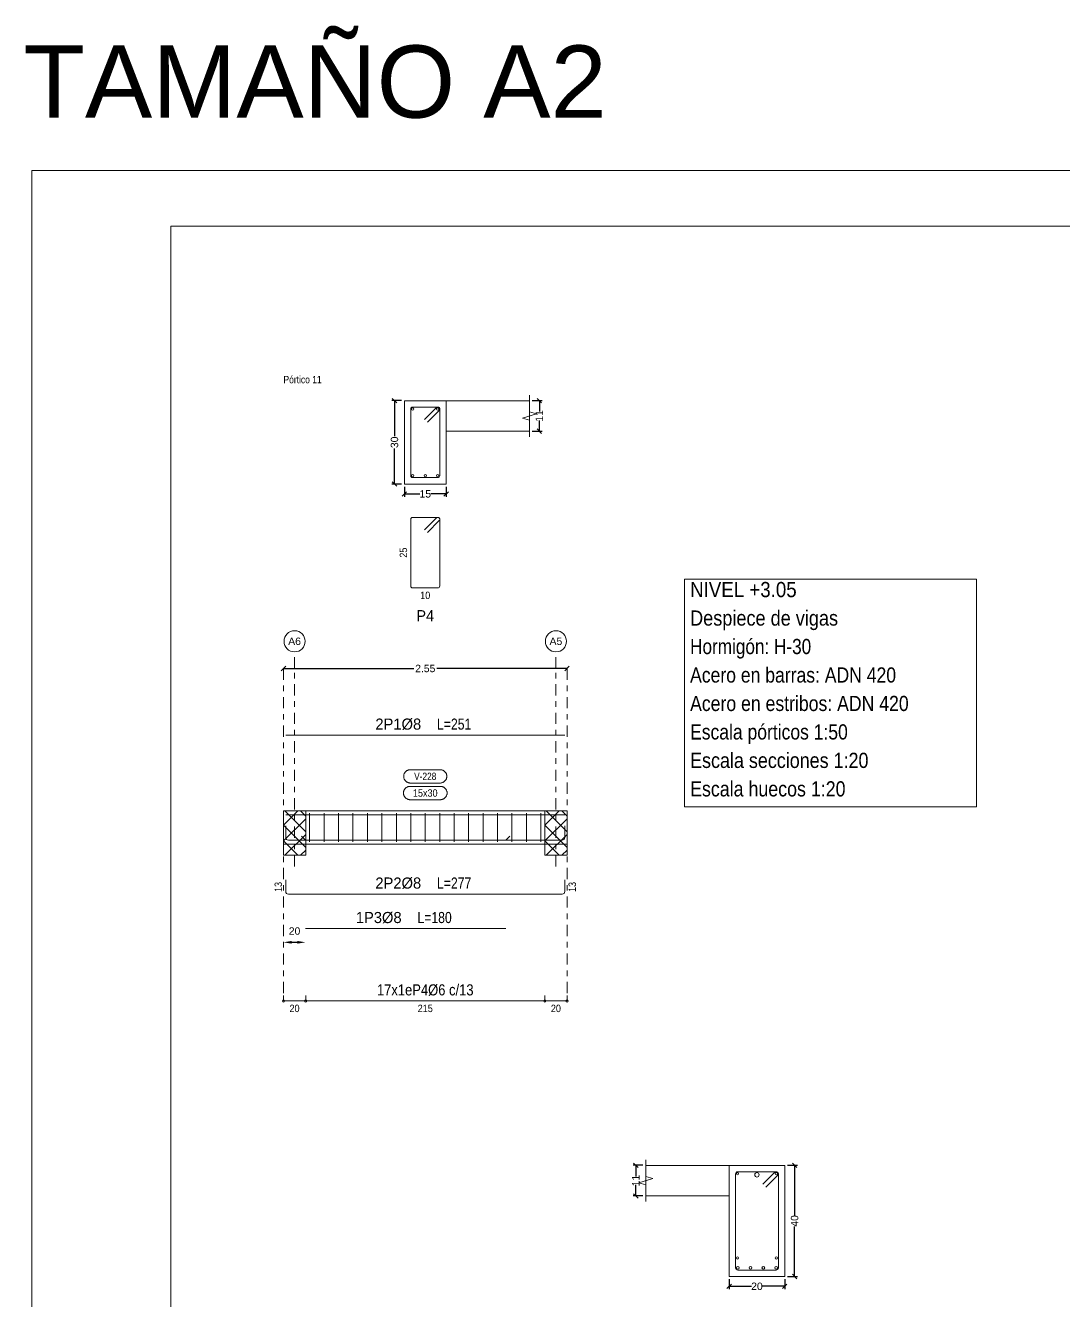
# Model space of a CAD drawing. Header units: millimetres. Extents: x 0 to 190, y -70 to 53.
# Drawn here: x 0.16 to 18.83, y -48.27 to -25.33 of the extents above; entities that cross this region are included whole.
import ezdxf
from ezdxf.enums import TextEntityAlignment as Align

# ---------------------------------------------------------------- set-up
doc = ezdxf.new("R2010")
doc.units = ezdxf.units.MM
doc.linetypes.add('CYPE_RAYAPUNTO', pattern=[0.4125, 0.2025, -0.105, 0, -0.105])
for name, color, linetype, lineweight in [('ALZ_ARM_LONG_ARM_TEXTOS', 3, 'Continuous', 9), ('ALZ_ARM_LONG_TXT_LONG', 3, 'Continuous', 9), ('ALZ_ARM_TRANS_TXT_EST', 3, 'Continuous', 9), ('ALZ_CONT_NUDOS', 122, 'Continuous', 9), ('ALZ_CONT_VIG_HORMIGON', 2, 'Continuous', 9), ('ALZ_COT_COT_ANCLAJES', 3, 'Continuous', 0), ('ALZ_COT_COT_ARM', 3, 'Continuous', 0), ('ALZ_COT_COT_EST', 3, 'Continuous', 0), ('ALZ_COT_COT_LIN_APOYOS', 2, 'CYPE_RAYAPUNTO', 0), ('ALZ_COT_LONGITUD_PROYECTADA', 122, 'Continuous', 0), ('ALZ_COT_TEXTOS_ESTRIBOS', 122, 'Continuous', 0), ('ALZ_REF_COT_LIN_AUX_COTA', 2, 'CYPE_RAYAPUNTO', 9), ('ALZ_REF_REF_NOMBRE', 3, 'Continuous', 9), ('ALZ_REF_REF_REFERENCIA', 3, 'Continuous', 9), ('ALZ_REF_REFERENCIA_PORTICO', 3, 'Continuous', 9), ('ALZ_REF_TEXTO_REF_NOMBRE', 3, 'Continuous', 9), ('ALZ_REF_TEXTO_REF_REFERENCIA', 3, 'Continuous', 9), ('ARM_LONGITUDINAL_Ø10', 103, 'Continuous', 9), ('ARM_LONGITUDINAL_Ø16', 212, 'Continuous', 9), ('ARM_LONGITUDINAL_Ø8', 32, 'Continuous', 9), ('ARM_TRANSVERSAL_Ø6', 151, 'Continuous', 9), ('CIM_REFEREN', 2, 'Continuous', 0), ('RECUAD_LIMITES', 2, 'Continuous', 0), ('RECUAD_MARCO', 1, 'Continuous', 20), ('SEC_CONT_FORJADOS_SECCION', 8, 'Continuous', 9), ('SEC_CONT_VIG_HORMIGON_SECCION', 2, 'Continuous', 9), ('SEC_COTAS_SEC_DIM_VIGA', 122, 'Continuous', 0), ('SEC_COTAS_TEXTOS_DESPIECE_ESTRIBADO', 122, 'Continuous', 0), ('SEC_REF_TXT_POSICIONES_ARM_ESTRIBOS', 1, 'Continuous', 9), ('TAB_COM_LINEAS', 1, 'Continuous', 9), ('TAB_COM_TEXTOS', 1, 'Continuous', 9)]:
    doc.layers.add(name, color=color, linetype=linetype, lineweight=lineweight)
doc.styles.add('CYPETXT_0.2_romans', font='arial.ttf', dxfattribs={"height": 0.133333})
doc.styles.add('CYPETXT_romans', font='arial.ttf', dxfattribs={"height": 0.2})
doc.dimstyles.new('cype_arrow', dxfattribs={"dimtxt": 0.18, "dimasz": 0.15, "dimexe": 0.05, "dimexo": 0.05, "dimgap": 0, "dimtad": 0, "dimdec": 4, "dimzin": 0, "dimdsep": 46, "dimtxsty": 'CYPETXT_0.2_romans', "dimcen": 0.09, "dimadec": 0, "dimazin": 0, "dimtfac": 1, "dimtdec": 4, "dimtofl": 0, "dimtmove": 2, "dimatfit": 3, "dimfxl": 1, "dimtolj": 1, "dimtzin": 0, "dimarcsym": 0})
doc.dimstyles.new('cype_oblique', dxfattribs={"dimtxt": 0.18, "dimasz": 0.18, "dimexe": 0.05, "dimexo": 0.05, "dimgap": 0, "dimtad": 0, "dimdec": 4, "dimzin": 0, "dimdsep": 46, "dimtxsty": 'CYPETXT_0.2_romans', "dimblk": 'OBLIQUE', "dimtsz": 0.04, "dimcen": 0.09, "dimadec": 0, "dimazin": 0, "dimtfac": 1, "dimtdec": 4, "dimtofl": 0, "dimtmove": 2, "dimatfit": 3, "dimfxl": 1, "dimtolj": 1, "dimtzin": 0, "dimarcsym": 0})

# ---------------------------------------------------------------- blocks, each defined once
blk = doc.blocks.new('*D352')
at = {"layer": 'Defpoints', "color": 0, "transparency": 16777216}
for p in [(6.978, -33.583), (7.728, -33.583), (7.728, -33.761)]:
    blk.add_point(p, dxfattribs=at)
at = {"layer": 'SEC_COTAS_SEC_DIM_VIGA', "color": 0, "lineweight": -2, "transparency": 16777216}
for p, q in [((6.938, -33.801), (7.018, -33.721)), ((6.978, -33.633), (6.978, -33.811)), ((7.688, -33.801), (7.768, -33.721)), ((7.728, -33.633), (7.728, -33.811)), ((6.978, -33.761), (7.253, -33.761)), ((7.728, -33.761), (7.452, -33.761))]:
    blk.add_line(p, q, dxfattribs=at)
at = {"layer": 'SEC_COTAS_SEC_DIM_VIGA', "color": 0, "transparency": 16777216, "insert": (7.353, -33.761), "char_height": 0.1333, "attachment_point": 5, "style": 'CYPETXT_0.2_romans'}
blk.add_mtext('\\A1;15', dxfattribs=at)
blk = doc.blocks.new('_OBLIQUE')
at = {"color": 0, "linetype": 'ByBlock', "lineweight": -2}
blk.add_line((-0.5, -0.5), (0.5, 0.5), dxfattribs=at)
blk = doc.blocks.new('*D353')
at = {"layer": 'Defpoints', "color": 0, "transparency": 16777216}
for p in [(6.8, -32.083), (6.978, -32.083), (6.978, -33.583)]:
    blk.add_point(p, dxfattribs=at)
at = {"layer": 'SEC_COTAS_SEC_DIM_VIGA', "color": 0, "lineweight": -2, "transparency": 16777216}
for p, q in [((6.928, -32.083), (6.75, -32.083)), ((6.84, -32.123), (6.76, -32.043)), ((6.8, -32.083), (6.8, -32.724)), ((6.8, -33.583), (6.8, -32.943)), ((6.928, -33.583), (6.75, -33.583)), ((6.84, -33.623), (6.76, -33.543))]:
    blk.add_line(p, q, dxfattribs=at)
at = {"layer": 'SEC_COTAS_SEC_DIM_VIGA', "color": 0, "transparency": 16777216, "insert": (6.8, -32.833), "char_height": 0.1333, "attachment_point": 5, "rotation": 90, "style": 'CYPETXT_0.2_romans'}
blk.add_mtext('\\A1;30', dxfattribs=at)
blk = doc.blocks.new('*D354')
at = {"layer": 'Defpoints', "color": 0, "transparency": 16777216}
for p in [(9.228, -32.083), (9.405, -32.083), (9.228, -32.633)]:
    blk.add_point(p, dxfattribs=at)
at = {"layer": 'SEC_COTAS_SEC_DIM_VIGA', "color": 0, "lineweight": -2, "transparency": 16777216}
for p, q in [((9.278, -32.083), (9.455, -32.083)), ((9.445, -32.123), (9.365, -32.043)), ((9.405, -32.083), (9.405, -32.277)), ((9.405, -32.633), (9.405, -32.439)), ((9.278, -32.633), (9.455, -32.633)), ((9.445, -32.673), (9.365, -32.593))]:
    blk.add_line(p, q, dxfattribs=at)
at = {"layer": 'SEC_COTAS_SEC_DIM_VIGA', "color": 0, "transparency": 16777216, "insert": (9.405, -32.358), "char_height": 0.1333, "attachment_point": 5, "rotation": 90, "style": 'CYPETXT_0.2_romans'}
blk.add_mtext('\\A1;11', dxfattribs=at)
blk = doc.blocks.new('*D355')
at = {"layer": 'ALZ_COT_LONGITUD_PROYECTADA', "color": 0, "lineweight": -2, "transparency": 16777216}
for p, q in [((4.763, -36.943), (4.843, -36.863)), ((4.803, -36.903), (7.145, -36.903)), ((9.903, -36.903), (7.56, -36.903)), ((9.863, -36.943), (9.943, -36.863))]:
    blk.add_line(p, q, dxfattribs=at)
at = {"layer": 'Defpoints', "color": 0, "transparency": 16777216}
for p in [(4.803, -36.903), (4.803, -36.903), (9.903, -36.903)]:
    blk.add_point(p, dxfattribs=at)
at = {"layer": 'ALZ_COT_LONGITUD_PROYECTADA', "color": 0, "transparency": 16777216, "insert": (7.353, -36.903), "char_height": 0.1333, "attachment_point": 5, "style": 'CYPETXT_0.2_romans'}
blk.add_mtext('\\A1;2.55', dxfattribs=at)
blk = doc.blocks.new('*D356')
at = {"layer": 'ALZ_COT_COT_ARM', "color": 0, "lineweight": -2, "transparency": 16777216}
blk.add_line((4.953, -41.829), (5.051, -41.829), dxfattribs=at)
at = {"layer": 'ALZ_COT_COT_ARM', "color": 0, "transparency": 16777216}
for points in [[(4.953, -41.804), (4.953, -41.854), (4.803, -41.829)], [(5.051, -41.804), (5.051, -41.854), (5.201, -41.829)]]:
    blk.add_solid(points, dxfattribs=at)
at = {"layer": 'Defpoints', "color": 0, "transparency": 16777216}
for p in [(4.803, -41.829), (5.201, -41.829), (5.201, -41.829)]:
    blk.add_point(p, dxfattribs=at)
at = {"layer": 'ALZ_COT_COT_ARM', "color": 0, "transparency": 16777216, "insert": (5.002, -41.627), "char_height": 0.1333, "attachment_point": 5, "style": 'CYPETXT_0.2_romans'}
blk.add_mtext('\\A1;20', dxfattribs=at)
blk = doc.blocks.new('*D374')
at = {"layer": 'Defpoints', "color": 0, "transparency": 16777216}
for p in [(12.818, -47.842), (13.818, -47.842), (13.818, -48.019)]:
    blk.add_point(p, dxfattribs=at)
at = {"layer": 'SEC_COTAS_SEC_DIM_VIGA', "color": 0, "lineweight": -2, "transparency": 16777216}
for p, q in [((12.818, -47.892), (12.818, -48.069)), ((13.818, -47.892), (13.818, -48.069)), ((12.778, -48.059), (12.858, -47.979)), ((12.818, -48.019), (13.221, -48.019)), ((13.818, -48.019), (13.414, -48.019)), ((13.778, -48.059), (13.858, -47.979))]:
    blk.add_line(p, q, dxfattribs=at)
at = {"layer": 'SEC_COTAS_SEC_DIM_VIGA', "color": 0, "transparency": 16777216, "insert": (13.318, -48.019), "char_height": 0.1333, "attachment_point": 5, "style": 'CYPETXT_0.2_romans'}
blk.add_mtext('\\A1;20', dxfattribs=at)
blk = doc.blocks.new('*D375')
at = {"layer": 'Defpoints', "color": 0, "transparency": 16777216}
for p in [(11.14, -45.842), (11.318, -45.842), (11.318, -46.392)]:
    blk.add_point(p, dxfattribs=at)
at = {"layer": 'SEC_COTAS_SEC_DIM_VIGA', "color": 0, "lineweight": -2, "transparency": 16777216}
for p, q in [((11.268, -45.842), (11.09, -45.842)), ((11.18, -45.882), (11.1, -45.802)), ((11.14, -45.842), (11.14, -46.041)), ((11.14, -46.392), (11.14, -46.193)), ((11.268, -46.392), (11.09, -46.392)), ((11.18, -46.432), (11.1, -46.352))]:
    blk.add_line(p, q, dxfattribs=at)
at = {"layer": 'SEC_COTAS_SEC_DIM_VIGA', "color": 0, "transparency": 16777216, "insert": (11.14, -46.117), "char_height": 0.1333, "attachment_point": 5, "rotation": 90, "style": 'CYPETXT_0.2_romans'}
blk.add_mtext('\\A1;11', dxfattribs=at)
blk = doc.blocks.new('*D376')
at = {"layer": 'Defpoints', "color": 0, "transparency": 16777216}
for p in [(13.818, -45.842), (13.995, -45.842), (13.818, -47.842)]:
    blk.add_point(p, dxfattribs=at)
at = {"layer": 'SEC_COTAS_SEC_DIM_VIGA', "color": 0, "lineweight": -2, "transparency": 16777216}
for p, q in [((13.868, -45.842), (14.045, -45.842)), ((14.035, -45.882), (13.955, -45.802)), ((13.995, -45.842), (13.995, -46.744)), ((13.995, -47.842), (13.995, -46.94)), ((13.868, -47.842), (14.045, -47.842)), ((14.035, -47.882), (13.955, -47.802))]:
    blk.add_line(p, q, dxfattribs=at)
at = {"layer": 'SEC_COTAS_SEC_DIM_VIGA', "color": 0, "transparency": 16777216, "insert": (13.995, -46.842), "char_height": 0.1333, "attachment_point": 5, "rotation": 90, "style": 'CYPETXT_0.2_romans'}
blk.add_mtext('\\A1;40', dxfattribs=at)

msp = doc.modelspace()

# ---------------------------------------------------------------- linework, layer by layer
at = {"layer": 'ALZ_CONT_NUDOS'}
for p, q in [((4.80254, -39.46302), (4.80254, -40.06302)), ((9.90254, -39.46302), (9.90254, -40.06302))]:
    msp.add_line(p, q, dxfattribs=at)
at = {"layer": 'ALZ_CONT_NUDOS', "lineweight": 0}
for p, q in [((4.80254, -39.72333), (5.06284, -39.46302)), ((4.80254, -40.00617), (5.20254, -39.60617)), ((5.20254, -39.84048), (4.82508, -39.46302)), ((5.20254, -39.55764), (5.10792, -39.46302)), ((9.50254, -39.72333), (9.76284, -39.46302)), ((9.50254, -40.00617), (9.90254, -39.60617)), ((9.90254, -39.84048), (9.52508, -39.46302)), ((9.90254, -39.55764), (9.80792, -39.46302)), ((5.20254, -40.12333), (4.80254, -39.72333)), ((4.82853, -40.26302), (5.20254, -39.88901)), ((9.90254, -40.12333), (9.50254, -39.72333)), ((9.52853, -40.26302), (9.90254, -39.88901)), ((5.05939, -40.26302), (4.80254, -40.00617)), ((9.75939, -40.26302), (9.50254, -40.00617)), ((5.11137, -40.26302), (5.20254, -40.17186)), ((9.81137, -40.26302), (9.90254, -40.17186))]:
    msp.add_line(p, q, dxfattribs=at)
at = {"layer": 'ALZ_CONT_NUDOS'}
for points in [[(4.80254, -39.46302), (5.20254, -39.46302)], [(9.50254, -39.46302), (9.90254, -39.46302)], [(4.80254, -40.06302), (5.20254, -40.06302)], [(9.50254, -40.06302), (9.90254, -40.06302)]]:
    msp.add_lwpolyline(points, dxfattribs=at)
at = {"layer": 'ALZ_CONT_NUDOS', "lineweight": 0}
for points in [[(4.80254, -39.46302), (4.80254, -40.26302), (5.20254, -40.26302), (5.20254, -39.46302), (4.80254, -39.46302)], [(9.50254, -39.46302), (9.50254, -40.26302), (9.90254, -40.26302), (9.90254, -39.46302), (9.50254, -39.46302)]]:
    msp.add_lwpolyline(points, close=True, dxfattribs=at)
at = {"layer": 'ALZ_CONT_VIG_HORMIGON'}
for p, q in [((5.20254, -39.46302), (9.50254, -39.46302)), ((5.20254, -40.06302), (9.50254, -40.06302))]:
    msp.add_line(p, q, dxfattribs=at)
at = {"layer": 'ALZ_COT_COT_EST'}
for p, q in [((4.80254, -42.88496), (4.80254, -42.78496)), ((5.20254, -42.88496), (5.20254, -42.78496)), ((9.50254, -42.88496), (9.50254, -42.78496))]:
    msp.add_line(p, q, dxfattribs=at)
for points in [[(4.80254, -42.88496), (5.20254, -42.88496), (5.20254, -42.78496)], [(5.20254, -42.88496), (9.50254, -42.88496), (9.50254, -42.78496)], [(9.50254, -42.88496), (9.90254, -42.88496), (9.90254, -42.78496)]]:
    msp.add_lwpolyline(points, dxfattribs=at)
for centre in [(4.80254, -42.88496), (5.20254, -42.88496), (5.20254, -42.88496), (9.50254, -42.88496), (9.50254, -42.88496), (9.90254, -42.88496)]:
    msp.add_circle(centre, 0.02, dxfattribs=at)
at = {"layer": 'ALZ_COT_COT_LIN_APOYOS'}
for p, q in [((4.80254, -36.90302), (4.80254, -42.88496)), ((9.90254, -36.90302), (9.90254, -42.88496))]:
    msp.add_line(p, q, dxfattribs=at)
at = {"layer": 'ALZ_REF_COT_LIN_AUX_COTA'}
for p, q in [((5.00254, -36.90302), (5.00254, -36.60302)), ((9.70254, -36.90302), (9.70254, -36.60302)), ((5.00254, -40.46302), (5.00254, -36.90302)), ((9.70254, -40.46302), (9.70254, -36.90302))]:
    msp.add_line(p, q, dxfattribs=at)
at = {"layer": 'ALZ_REF_REF_NOMBRE'}
for points in [[(7.62054, -38.72302), (7.62855, -38.72329), (7.63653, -38.7241), (7.64444, -38.72543), (7.65224, -38.72729), (7.6599, -38.72966), (7.66738, -38.73255), (7.67466, -38.73592), (7.68169, -38.73978), (7.68845, -38.74409), (7.69491, -38.74885), (7.70103, -38.75403), (7.7068, -38.7596), (7.71218, -38.76555), (7.71715, -38.77184), (7.72169, -38.77846), (7.72577, -38.78536), (7.72939, -38.79251), (7.73252, -38.7999), (7.73515, -38.80747), (7.73727, -38.81521), (7.73887, -38.82307), (7.73994, -38.83101), (7.74047, -38.83902), (7.74047, -38.84703), (7.73994, -38.85504), (7.73887, -38.86298), (7.73727, -38.87084), (7.73515, -38.87858), (7.73252, -38.88615), (7.72939, -38.89354), (7.72577, -38.90069), (7.72169, -38.90759), (7.71715, -38.91421), (7.71218, -38.9205), (7.7068, -38.92645), (7.70103, -38.93202), (7.69491, -38.9372), (7.68845, -38.94196), (7.68169, -38.94627), (7.67466, -38.95013), (7.66738, -38.9535), (7.6599, -38.95639), (7.65224, -38.95876), (7.64444, -38.96062), (7.63653, -38.96195), (7.62855, -38.96276), (7.62054, -38.96302), (7.08454, -38.96302), (7.07652, -38.96276), (7.06854, -38.96195), (7.06064, -38.96062), (7.05283, -38.95876), (7.04517, -38.95639), (7.03769, -38.9535), (7.03042, -38.95013), (7.02338, -38.94627), (7.01662, -38.94196), (7.01017, -38.9372), (7.00404, -38.93202), (6.99828, -38.92645), (6.9929, -38.9205), (6.98793, -38.91421), (6.98339, -38.90759), (6.9793, -38.90069), (6.97569, -38.89354), (6.97256, -38.88615), (6.96993, -38.87858), (6.96781, -38.87084), (6.96621, -38.86298), (6.96514, -38.85504), (6.9646, -38.84703), (6.9646, -38.83902), (6.96514, -38.83101), (6.96621, -38.82307), (6.96781, -38.81521), (6.96993, -38.80747), (6.97256, -38.7999), (6.97569, -38.79251), (6.9793, -38.78536), (6.98339, -38.77846), (6.98793, -38.77184), (6.9929, -38.76555), (6.99828, -38.7596), (7.00404, -38.75403), (7.01017, -38.74885), (7.01662, -38.74409), (7.02338, -38.73978), (7.03042, -38.73592), (7.03769, -38.73255), (7.04517, -38.72966), (7.05283, -38.72729), (7.06064, -38.72543), (7.06854, -38.7241), (7.07652, -38.72329), (7.08454, -38.72302), (7.62054, -38.72302)], [(7.62554, -39.02302), (7.63355, -39.02329), (7.64153, -39.0241), (7.64944, -39.02543), (7.65724, -39.02729), (7.6649, -39.02966), (7.67238, -39.03255), (7.67966, -39.03592), (7.68669, -39.03978), (7.69345, -39.04409), (7.69991, -39.04885), (7.70603, -39.05403), (7.7118, -39.0596), (7.71718, -39.06555), (7.72215, -39.07184), (7.72669, -39.07846), (7.73077, -39.08536), (7.73439, -39.09251), (7.73752, -39.0999), (7.74015, -39.10747), (7.74227, -39.11521), (7.74387, -39.12307), (7.74494, -39.13101), (7.74547, -39.13902), (7.74547, -39.14703), (7.74494, -39.15504), (7.74387, -39.16298), (7.74227, -39.17084), (7.74015, -39.17858), (7.73752, -39.18615), (7.73439, -39.19354), (7.73077, -39.20069), (7.72669, -39.20759), (7.72215, -39.21421), (7.71718, -39.2205), (7.7118, -39.22645), (7.70603, -39.23202), (7.69991, -39.2372), (7.69345, -39.24196), (7.68669, -39.24627), (7.67966, -39.25013), (7.67238, -39.2535), (7.6649, -39.25639), (7.65724, -39.25876), (7.64944, -39.26062), (7.64153, -39.26195), (7.63355, -39.26276), (7.62554, -39.26302), (7.07954, -39.26302), (7.07152, -39.26276), (7.06354, -39.26195), (7.05564, -39.26062), (7.04783, -39.25876), (7.04017, -39.25639), (7.03269, -39.2535), (7.02542, -39.25013), (7.01838, -39.24627), (7.01162, -39.24196), (7.00517, -39.2372), (6.99904, -39.23202), (6.99328, -39.22645), (6.9879, -39.2205), (6.98293, -39.21421), (6.97839, -39.20759), (6.9743, -39.20069), (6.97069, -39.19354), (6.96756, -39.18615), (6.96493, -39.17858), (6.96281, -39.17084), (6.96121, -39.16298), (6.96014, -39.15504), (6.9596, -39.14703), (6.9596, -39.13902), (6.96014, -39.13101), (6.96121, -39.12307), (6.96281, -39.11521), (6.96493, -39.10747), (6.96756, -39.0999), (6.97069, -39.09251), (6.9743, -39.08536), (6.97839, -39.07846), (6.98293, -39.07184), (6.9879, -39.06555), (6.99328, -39.0596), (6.99904, -39.05403), (7.00517, -39.04885), (7.01162, -39.04409), (7.01838, -39.03978), (7.02542, -39.03592), (7.03269, -39.03255), (7.04017, -39.02966), (7.04783, -39.02729), (7.05564, -39.02543), (7.06354, -39.0241), (7.07152, -39.02329), (7.07954, -39.02302), (7.62554, -39.02302)]]:
    msp.add_lwpolyline(points, close=True, dxfattribs=at)
at = {"layer": 'ALZ_REF_REF_REFERENCIA'}
for centre in [(5.00254, -36.4128), (9.70254, -36.4128)]:
    msp.add_circle(centre, 0.19023, dxfattribs=at)
at = {"layer": 'ARM_LONGITUDINAL_Ø10'}
for centre in [(12.97267, -47.68714), (13.20267, -47.68714), (13.43267, -47.68714), (13.66267, -47.68714)]:
    msp.add_circle(centre, 0.025, dxfattribs=at)
at = {"layer": 'ARM_LONGITUDINAL_Ø16'}
msp.add_circle((13.31767, -46.01214), 0.04, dxfattribs=at)
at = {"layer": 'ARM_LONGITUDINAL_Ø8'}
for p, q in [((5.20059, -39.99102), (5.12988, -39.92031)), ((8.80059, -39.99102), (8.8713, -39.92031))]:
    msp.add_line(p, q, dxfattribs=at)
for points in [[(9.86254, -38.10302), (4.84254, -38.10302)], [(9.86254, -39.53502), (4.84254, -39.53502)], [(9.86254, -39.73102), (9.86254, -39.94302), (9.85888, -39.96139), (9.84848, -39.97697), (9.83291, -39.98737), (9.81454, -39.99102), (4.89054, -39.99102), (4.87217, -39.98737), (4.8566, -39.97697), (4.84619, -39.96139), (4.84254, -39.94302), (4.84254, -39.73102)], [(5.20059, -39.99102), (8.80059, -39.99102)], [(9.86254, -40.70302), (9.86254, -40.91502), (9.85888, -40.93339), (9.84848, -40.94897), (9.83291, -40.95937), (9.81454, -40.96302), (4.89054, -40.96302), (4.87217, -40.95937), (4.8566, -40.94897), (4.84619, -40.93339), (4.84254, -40.91502), (4.84254, -40.70302)], [(5.20059, -41.58302), (8.80059, -41.58302)]]:
    msp.add_lwpolyline(points, dxfattribs=at)
for centre in [(7.12754, -32.23324), (7.57754, -32.23324), (7.12754, -33.43324), (7.35254, -33.43324), (7.57754, -33.43324), (12.96767, -45.99214), (13.66767, -45.99214), (12.96767, -47.50881), (13.66767, -47.50881)]:
    msp.add_circle(centre, 0.02, dxfattribs=at)
at = {"layer": 'ARM_TRANSVERSAL_Ø6'}
for p, q in [((5.27254, -39.50302), (5.27254, -40.02302)), ((5.53254, -39.50302), (5.53254, -40.02302)), ((5.79254, -39.50302), (5.79254, -40.02302)), ((6.05254, -39.50302), (6.05254, -40.02302)), ((6.31254, -39.50302), (6.31254, -40.02302)), ((6.57254, -39.50302), (6.57254, -40.02302)), ((6.83254, -39.50302), (6.83254, -40.02302)), ((7.09254, -39.50302), (7.09254, -40.02302)), ((7.35254, -39.50302), (7.35254, -40.02302)), ((7.61254, -39.50302), (7.61254, -40.02302)), ((7.87254, -39.50302), (7.87254, -40.02302)), ((8.13254, -39.50302), (8.13254, -40.02302)), ((8.39254, -39.50302), (8.39254, -40.02302)), ((8.65254, -39.50302), (8.65254, -40.02302)), ((8.91254, -39.50302), (8.91254, -40.02302)), ((9.17254, -39.50302), (9.17254, -40.02302)), ((9.43254, -39.50302), (9.43254, -40.02302))]:
    msp.add_line(p, q, dxfattribs=at)
for points in [[(7.39015, -32.47012), (7.60229, -32.25799), (7.60664, -32.25269), (7.60987, -32.24663), (7.61187, -32.24007), (7.61254, -32.23324), (7.61187, -32.22641), (7.60987, -32.21985), (7.60664, -32.2138), (7.60229, -32.20849), (7.59698, -32.20414), (7.59093, -32.2009), (7.58437, -32.19891), (7.57754, -32.19824), (7.12754, -32.19824), (7.11414, -32.2009), (7.10279, -32.20849), (7.0952, -32.21985), (7.09254, -32.23324), (7.09254, -33.43324), (7.0952, -33.44663), (7.10279, -33.45799), (7.11414, -33.46558), (7.12754, -33.46824), (7.57754, -33.46824), (7.59093, -33.46558), (7.60229, -33.45799), (7.60987, -33.44663), (7.61254, -33.43324), (7.61254, -32.23324), (7.61187, -32.22641), (7.60987, -32.21985), (7.60664, -32.2138), (7.60229, -32.20849), (7.59698, -32.20414), (7.59093, -32.2009), (7.58437, -32.19891), (7.57754, -32.19824), (7.57206, -32.19867), (7.56672, -32.19995), (7.56165, -32.20206), (7.55697, -32.20492), (7.55279, -32.20849), (7.34066, -32.42062)], [(7.39015, -34.45445), (7.60229, -34.24232), (7.60664, -34.23702), (7.60987, -34.23097), (7.61187, -34.2244), (7.61254, -34.21757), (7.61187, -34.21075), (7.60987, -34.20418), (7.60664, -34.19813), (7.60229, -34.19283), (7.59698, -34.18847), (7.59093, -34.18524), (7.58437, -34.18325), (7.57754, -34.18257), (7.12754, -34.18257), (7.11414, -34.18524), (7.10279, -34.19283), (7.0952, -34.20418), (7.09254, -34.21757), (7.09254, -35.41757), (7.0952, -35.43097), (7.10279, -35.44232), (7.11414, -35.44991), (7.12754, -35.45257), (7.57754, -35.45257), (7.59093, -35.44991), (7.60229, -35.44232), (7.60987, -35.43097), (7.61254, -35.41757), (7.61254, -34.21757), (7.61187, -34.21075), (7.60987, -34.20418), (7.60664, -34.19813), (7.60229, -34.19283), (7.59698, -34.18847), (7.59093, -34.18524), (7.58437, -34.18325), (7.57754, -34.18257), (7.57206, -34.183), (7.56672, -34.18429), (7.56165, -34.18639), (7.55697, -34.18926), (7.55279, -34.19283), (7.34066, -34.40496)], [(13.47882, -46.23756), (13.69503, -46.02066), (13.69831, -46.0153), (13.70071, -46.0095), (13.70218, -46.0034), (13.70267, -45.99714), (13.7019, -45.98934), (13.69962, -45.98184), (13.69593, -45.97492), (13.69095, -45.96886), (13.68489, -45.96389), (13.67798, -45.96019), (13.67047, -45.95791), (13.66267, -45.95714), (12.97267, -45.95714), (12.95736, -45.96019), (12.94438, -45.96886), (12.93571, -45.98184), (12.93267, -45.99714), (12.93267, -47.68714), (12.93571, -47.70245), (12.94438, -47.71543), (12.95736, -47.7241), (12.97267, -47.72714), (13.66267, -47.72714), (13.67798, -47.7241), (13.69095, -47.71543), (13.69962, -47.70245), (13.70267, -47.68714), (13.70267, -45.99714), (13.7019, -45.98934), (13.69962, -45.98184), (13.69593, -45.97492), (13.69095, -45.96886), (13.68489, -45.96389), (13.67798, -45.96019), (13.67047, -45.95791), (13.66267, -45.95714), (13.65487, -45.95791), (13.64736, -45.96019), (13.64045, -45.96389), (13.63438, -45.96886), (13.42225, -46.18099)]]:
    msp.add_lwpolyline(points, dxfattribs=at)
at = {"layer": 'RECUAD_LIMITES'}
msp.add_lwpolyline([(0.27904, -69.94324), (59.67904, -69.94324), (59.67904, -27.94324), (0.27904, -27.94324), (0.27904, -69.94324)], close=True, dxfattribs=at)
at = {"layer": 'RECUAD_MARCO'}
msp.add_lwpolyline([(2.77904, -68.94324), (58.67904, -68.94324), (58.67904, -28.94324), (2.77904, -28.94324), (2.77904, -68.94324)], close=True, dxfattribs=at)
at = {"layer": 'SEC_CONT_FORJADOS_SECCION', "color": 254, "true_color": 0xdad7d3}
for points in [[(9.22754, -32.08324), (7.72754, -32.08324), (7.72754, -32.63324), (9.22754, -32.63324)], [(11.31767, -46.39214), (12.81767, -46.39214), (12.81767, -45.84214), (11.31767, -45.84214)]]:
    msp.add_lwpolyline(points, close=True, dxfattribs=at)
at = {"layer": 'SEC_CONT_FORJADOS_SECCION'}
for points in [[(9.22754, -32.08324), (7.72754, -32.08324), (7.72754, -32.63324), (9.22754, -32.63324)], [(9.22754, -31.98324), (9.22754, -32.28324), (9.35254, -32.32074), (9.10254, -32.39574), (9.22754, -32.43324), (9.22754, -32.73324)], [(11.31767, -46.49214), (11.31767, -46.19214), (11.19267, -46.15464), (11.44267, -46.07964), (11.31767, -46.04214), (11.31767, -45.74214)], [(11.31767, -46.39214), (12.81767, -46.39214), (12.81767, -45.84214), (11.31767, -45.84214)]]:
    msp.add_lwpolyline(points, dxfattribs=at)
at = {"layer": 'SEC_CONT_VIG_HORMIGON_SECCION'}
for points in [[(7.72754, -32.08324), (6.97754, -32.08324), (6.97754, -33.58324), (7.72754, -33.58324), (7.72754, -32.08324)], [(13.81767, -45.84214), (12.81767, -45.84214), (12.81767, -47.84214), (13.81767, -47.84214), (13.81767, -45.84214)]]:
    msp.add_lwpolyline(points, close=True, dxfattribs=at)
at = {"layer": 'TAB_COM_TEXTOS', "lineweight": 5}
for p, q in [((12.01411, -35.29409), (17.26768, -35.29409)), ((12.01411, -35.29409), (12.01411, -39.39196)), ((17.26768, -35.29409), (17.26768, -39.39196)), ((12.01411, -39.39196), (17.26768, -39.39196))]:
    msp.add_line(p, q, dxfattribs=at)

# ---------------------------------------------------------------- texts
at = {"layer": 'ALZ_ARM_LONG_ARM_TEXTOS', "style": 'CYPETXT_romans', "width": 0.947337}
for s, p in [('2P1%%c8', (6.86754, -38.00302)), ('2P2%%c8', (6.86754, -40.86302)), ('1P3%%c8', (6.51559, -41.48302))]:
    msp.add_text(s, height=0.2, dxfattribs=at).set_placement(p, align=Align.CENTER)
at = {"layer": 'ALZ_ARM_LONG_TXT_LONG', "style": 'CYPETXT_romans', "width": 0.785606}
for s, p in [(' L=251', (7.84204, -38.00302)), (' L=277', (7.84204, -40.86302)), (' L=180', (7.49009, -41.48302))]:
    msp.add_text(s, height=0.2, dxfattribs=at).set_placement(p, align=Align.CENTER)
at = {"layer": 'ALZ_ARM_TRANS_TXT_EST', "style": 'CYPETXT_romans', "width": 0.835132}
msp.add_text('17x1eP4%%c6 c/13', height=0.2, dxfattribs=at).set_placement((7.35254, -42.78496), align=Align.CENTER)
at = {"layer": 'ALZ_COT_COT_ANCLAJES', "style": 'CYPETXT_romans', "width": 0.872274}
msp.add_text('13', height=0.133333, rotation=90, dxfattribs=at).set_placement((4.77587, -40.83302), align=Align.CENTER)
msp.add_text('13', height=0.133333, rotation=90, dxfattribs=at).set_placement((9.9292, -40.83302), align=Align.TOP_CENTER)
at = {"layer": 'ALZ_COT_TEXTOS_ESTRIBOS', "style": 'CYPETXT_romans', "width": 0.872274}
for s, p in [('20', (5.00254, -42.95163)), ('215', (7.35254, -42.95163)), ('20', (9.70254, -42.95163))]:
    msp.add_text(s, height=0.133333, dxfattribs=at).set_placement(p, align=Align.TOP_CENTER)
at = {"layer": 'ALZ_REF_REFERENCIA_PORTICO', "style": 'CYPETXT_romans', "width": 0.820327}
msp.add_text('Pórtico 11', height=0.133333, dxfattribs=at).set_placement((4.80254, -31.70324), align=Align.MIDDLE_LEFT)
at = {"layer": 'ALZ_REF_TEXTO_REF_NOMBRE', "style": 'CYPETXT_romans'}
for s, width, p in [('V-228', 0.803518, (7.35254, -38.84302)), ('15x30', 0.876123, (7.35254, -39.14302))]:
    msp.add_text(s, height=0.133333, dxfattribs=dict(at, width=width)).set_placement(p, align=Align.MIDDLE_CENTER)
at = {"layer": 'ALZ_REF_TEXTO_REF_REFERENCIA', "style": 'CYPETXT_romans', "width": 1.007096}
for s, p in [('A6', (5.00254, -36.4128)), ('A5', (9.70254, -36.4128))]:
    msp.add_text(s, height=0.133333, dxfattribs=at).set_placement(p, align=Align.MIDDLE_CENTER)
at = {"layer": 'CIM_REFEREN', "insert": (0.12277, -25.69164), "char_height": 1.3, "attachment_point": 1, "style": 'CYPETXT_romans'}
msp.add_mtext_dynamic_manual_height_columns('TAMAÑO A2', width=10.890341, gutter_width=12.5, heights=[0], dxfattribs=at)
at = {"layer": 'SEC_COTAS_TEXTOS_DESPIECE_ESTRIBADO', "style": 'CYPETXT_romans', "width": 0.872274}
msp.add_text('25', height=0.133333, rotation=90, dxfattribs=at).set_placement((7.02587, -34.81757), align=Align.CENTER)
msp.add_text('10', height=0.133333, dxfattribs=at).set_placement((7.35254, -35.51924), align=Align.TOP_CENTER)
at = {"layer": 'SEC_REF_TXT_POSICIONES_ARM_ESTRIBOS', "style": 'CYPETXT_romans', "width": 0.935124}
msp.add_text('P4', height=0.2, dxfattribs=at).set_placement((7.35254, -35.95257), align=Align.MIDDLE_CENTER)
at = {"layer": 'TAB_COM_LINEAS', "style": 'CYPETXT_romans'}
for s, width, p in [('NIVEL +3.05', 0.880937, (12.11571, -35.61886)), ('Despiece de vigas', 0.852948, (12.11571, -36.13109)), ('Hormigón: H-30', 0.808194, (12.11571, -36.64332)), ('Acero en barras: ADN 420', 0.827218, (12.11571, -37.15556)), ('Acero en estribos: ADN 420', 0.830636, (12.11571, -37.66779)), ('Escala pórticos 1:50', 0.824952, (12.11571, -38.18002)), ('Escala secciones 1:20', 0.844437, (12.11571, -38.69226)), ('Escala huecos 1:20', 0.838794, (12.11571, -39.20449))]:
    msp.add_text(s, height=0.2733333, dxfattribs=dict(at, width=width)).set_placement(p)

# ---------------------------------------------------------------- dimensions: what is measured, and where the dimension line sits
at = {"layer": 'ALZ_COT_COT_ARM'}
dim = msp.add_aligned_dim(p1=(4.80254, -41.82902), p2=(5.20059, -41.82902), distance=0, text='20', dimstyle='cype_arrow', override={"dimexe": 0, "dimexo": 0}, dxfattribs=at)
dim.commit()
dim.dimension.update_dxf_attribs({"geometry": '*D356', "text_midpoint": (5.00156, -41.62719)})
at = {"layer": 'ALZ_COT_LONGITUD_PROYECTADA'}
dim = msp.add_aligned_dim(p1=(9.90254, -36.90302), p2=(4.80254, -36.90302), distance=0, text='2.55', dimstyle='cype_oblique', override={"dimexe": 0, "dimexo": 0}, dxfattribs=at)
dim.commit()
dim.dimension.update_dxf_attribs({"geometry": '*D355', "text_midpoint": (7.35254, -36.90302)})
at = {"layer": 'SEC_COTAS_SEC_DIM_VIGA'}
for p1, p2, distance, text, picture, middle in [((6.97754, -33.58324), (6.97754, -32.08324), 0.17733, '30', '*D353', (6.8002, -32.83324)), ((9.22754, -32.63324), (9.22754, -32.08324), -0.17733, '11', '*D354', (9.40487, -32.35824)), ((6.97754, -33.58324), (7.72754, -33.58324), -0.17733, '15', '*D352', (7.35254, -33.76057)), ((11.31767, -46.39214), (11.31767, -45.84214), 0.17733, '11', '*D375', (11.14034, -46.11714)), ((13.81767, -47.84214), (13.81767, -45.84214), -0.17733, '40', '*D376', (13.995, -46.84214)), ((12.81767, -47.84214), (13.81767, -47.84214), -0.17733, '20', '*D374', (13.31767, -48.01948))]:
    dim = msp.add_aligned_dim(p1=p1, p2=p2, distance=distance, text=text, dimstyle='cype_oblique', dxfattribs=at)
    dim.commit()
    dim.dimension.update_dxf_attribs({"geometry": picture, "text_midpoint": middle})

doc.saveas('drawing.dxf')
